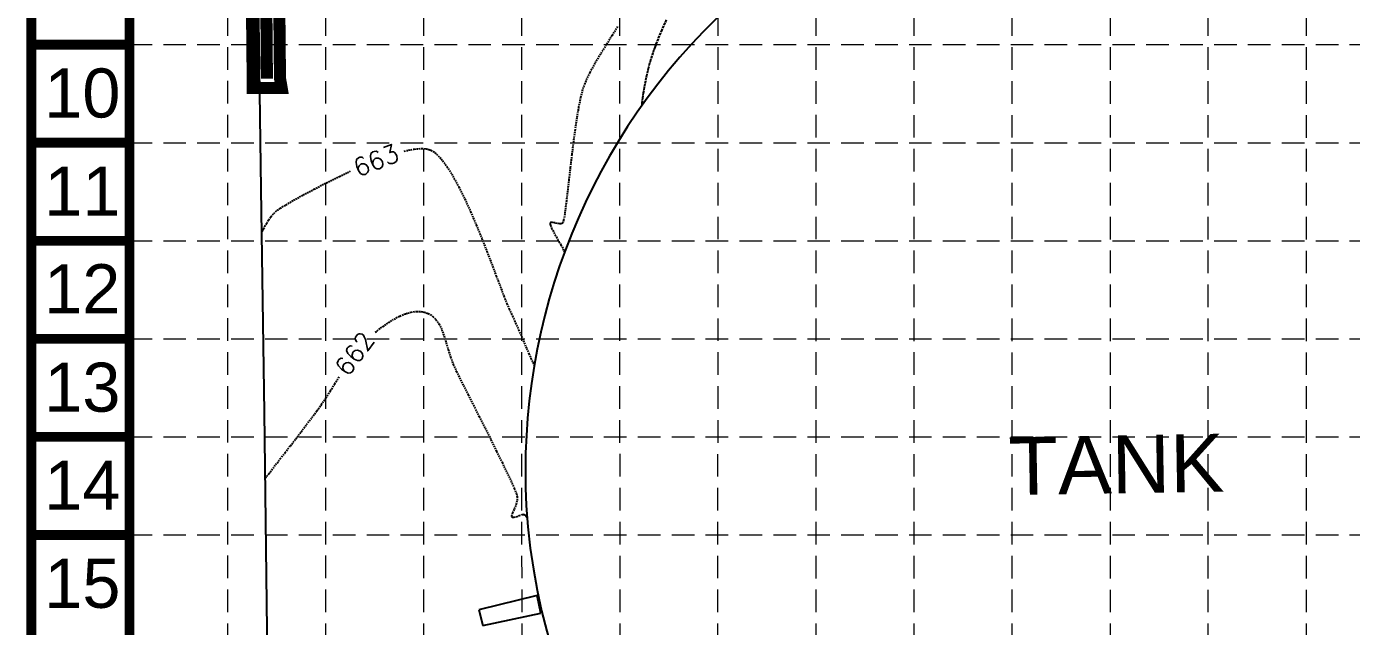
# Model space of a CAD drawing. Header units: inches. Extents: x 2507435 to 2508087, y 7097652 to 7098695.
# Drawn here: x 2507434.9 to 2507654.8, y 7098435.3 to 7098534.8 of the extents above; entities that cross this region are included whole.
import ezdxf
from ezdxf.enums import TextEntityAlignment as Align

# ---------------------------------------------------------------- set-up
doc = ezdxf.new("R2010")
doc.units = ezdxf.units.IN
doc.header["$MEASUREMENT"] = 0
doc.linetypes.add('DASHED7', pattern=[0.5317999999999998, 0.4379999999999999, -0.0938])
doc.linetypes.add('HIDDEN', pattern=[0.375, 0.25, -0.125])
for name, color, linetype in [('BASE', 7, 'Continuous'), ('CONT-MJR', 7, 'DASHED7'), ('CONT-MNR', 8, 'HIDDEN'), ('E-CONCRETE', 7, 'Continuous'), ('E-FENCE', 7, 'FENCE_LINE'), ('E-STRUCTURES', 6, 'Continuous'), ('E-TANKS', 6, 'Continuous'), ('GRID', 254, 'HIDDEN'), ('LIMITS OF DISTURBANCE', 1, 'HIDDEN'), ('SILT FENCE', 200, 'Continuous'), ('TXT-NOTES', 2, 'Continuous')]:
    doc.layers.add(name, color=color, linetype=linetype)
doc.styles.get("Standard").update_dxf_attribs({"font": 'ARIAL.TTF'})
doc.linetypes.add('FENCE_LINE', pattern='A,0.75,-0.2,["x",Standard,S=0.1,R=0,X=-0.1,Y=-0.05],-0.075', length=1.025)

msp = doc.modelspace()

# ---------------------------------------------------------------- linework, layer by layer
at = {"layer": 'BASE', "const_width": 1.627109455971472}
for points in [[(2508086.586663205, 7097653.153363655), (2508086.586663205, 7098694.503415476), (2507435.742880816, 7098694.503415476), (2507435.742880816, 7097653.153363655)], [(2508070.315568645, 7097669.424458215), (2508070.315568645, 7098678.232320917), (2507452.013975376, 7098678.232320917), (2507452.013975376, 7097669.424458215)]]:
    msp.add_lwpolyline(points, close=True, dxfattribs=at)
for points in [[(2507452.013975376, 7098531.792469879), (2507435.742880816, 7098531.792469879)], [(2507452.013975376, 7098515.521375319), (2507435.742880816, 7098515.521375319)], [(2507452.013975376, 7098499.250280759), (2507435.742880816, 7098499.250280759)], [(2507452.013975376, 7098482.9791862), (2507435.742880816, 7098482.9791862)], [(2507452.013975376, 7098466.70809164), (2507435.742880816, 7098466.70809164)], [(2507452.013975376, 7098450.43699708), (2507435.742880816, 7098450.43699708)]]:
    msp.add_lwpolyline(points, dxfattribs=at)
at = {"layer": 'CONT-MJR', "color": 35, "extrusion": (0.9182862990434619, -0.3959170026521492, 0), "elevation": -507790.4485155288}
msp.add_lwpolyline([(7511266.399312448, 665.0000000000009), (7511264.604902254, 665.0000000000009)], dxfattribs=at)
at = {"layer": 'CONT-MJR', "color": 35, "elevation": 665}
for points in [[(2507540.356843135, 7098534.247523497), (2507539.737873796, 7098532.759541349)], [(2507537.165381085, 7098522.955294216), (2507537.070823454, 7098522.217023362)], [(2507537.288335301, 7098523.798649626), (2507537.165381085, 7098522.955294216)], [(2507537.070823454, 7098522.217023362), (2507537.000250163, 7098521.594644595)]]:
    msp.add_lwpolyline(points, dxfattribs=at)
at = {"layer": 'CONT-MJR', "color": 35, "extrusion": (0.941663982089925, -0.3365545198545781, 0), "elevation": -27783.47367687011}
msp.add_lwpolyline([(7528355.084073716, 665), (7528354.000499403, 665)], dxfattribs=at)
at = {"layer": 'CONT-MJR', "color": 35, "extrusion": (0.930425494591494, -0.3664811032156688, 0), "elevation": -268399.2161102281}
msp.add_lwpolyline([(7523621.7831633, 665), (7523620.408692847, 665)], dxfattribs=at)
at = {"layer": 'CONT-MJR', "color": 35, "extrusion": (0.9552763310581807, -0.2957146112724585, 0), "elevation": 296253.3555333996}
msp.add_lwpolyline([(7522574.016091838, 665), (7522572.710810238, 665)], dxfattribs=at)
at = {"layer": 'CONT-MJR', "color": 35, "extrusion": (0.9717512310476547, -0.2360075103833936, 0), "elevation": 761397.3641938977}
msp.add_lwpolyline([(7489801.165731881, 665), (7489799.976519766, 665)], dxfattribs=at)
at = {"layer": 'CONT-MJR', "color": 35, "extrusion": (0.964350756686238, -0.2646273192221093, 0), "elevation": 539681.8777971438}
msp.add_lwpolyline([(7509035.205062567, 665), (7509033.95379042, 665)], dxfattribs=at)
at = {"layer": 'CONT-MJR', "color": 35, "extrusion": (0.982604912663863, -0.1857083347856051, 0), "elevation": 1145663.403050252}
msp.add_lwpolyline([(7440716.920871301, 665.0000000000009), (7440715.881692763, 665.0000000000009)], dxfattribs=at)
at = {"layer": 'CONT-MJR', "color": 35, "extrusion": (0.9777585373116745, -0.2097337424310522, 0), "elevation": 962965.9594483534}
msp.add_lwpolyline([(7466560.533165227, 665.0000000000009), (7466559.414521044, 665.0000000000009)], dxfattribs=at)
at = {"layer": 'CONT-MJR', "color": 35, "extrusion": (0.9864806319836138, -0.1638778896654757, 0), "elevation": 1310345.869056629}
msp.add_lwpolyline([(7413487.112594845, 665.0000000000009), (7413486.162112487, 665.0000000000009)], dxfattribs=at)
at = {"layer": 'CONT-MNR', "color": 35}
for points, elevation in [([(2507533.002181127, 7098534.801254718), (2507532.116230906, 7098533.321667913)], 664), ([(2507531.164099615, 7098531.796063872), (2507530.197387347, 7098530.249046085)], 664), ([(2507527.725765596, 7098525.725545144), (2507527.216730339, 7098524.338907268)], 664), ([(2507499.267495274, 7098514.463957296), (2507500.462585312, 7098514.558396565)], 663), ([(2507500.462585312, 7098514.558396565), (2507501.22885159, 7098514.509413946)], 663), ([(2507501.22885159, 7098514.509413946), (2507501.670950742, 7098514.414976298)], 663), ([(2507501.670950742, 7098514.414976298), (2507501.870013635, 7098514.348276863)], 663), ([(2507501.870013635, 7098514.348276863), (2507502.050374416, 7098514.270704501)], 663), ([(2507502.050374416, 7098514.270704501), (2507502.415805047, 7098514.063983321)], 663), ([(2507502.415805047, 7098514.063983321), (2507502.9745744, 7098513.631262973)], 663), ([(2507504.708063397, 7098511.555987254), (2507505.692978759, 7098509.982704782)], 663), ([(2507505.692978759, 7098509.982704782), (2507506.681381537, 7098508.175698305)], 663), ([(2507506.681381537, 7098508.175698305), (2507507.663694547, 7098506.187489197)], 663), ([(2507524.941364986, 7098509.412826528), (2507524.726173047, 7098507.532760596)], 664), ([(2507477.044632784, 7098504.658089711), (2507477.975481764, 7098505.223469871)], 663), ([(2507477.975481764, 7098505.223469871), (2507479.263125119, 7098505.965994133)], 663), ([(2507479.263125119, 7098505.965994133), (2507480.850763965, 7098506.846252472)], 663), ([(2507524.528196543, 7098505.84521745), (2507524.347984855, 7098504.408907647)], 664), ([(2507475.957664766, 7098503.79709248), (2507476.527377059, 7098504.309263675)], 663), ([(2507524.186087363, 7098503.282541747), (2507524.070124776, 7098502.644062132)], 664), ([(2507473.995572066, 7098500.785398167), (2507474.043649597, 7098500.854435784)], 663), ([(2507474.285243408, 7098501.253714303), (2507474.488324266, 7098501.627217076)], 663), ([(2507474.488324266, 7098501.627217076), (2507474.769059827, 7098502.142745497)], 663), ([(2507474.769059827, 7098502.142745497), (2507475.095919519, 7098502.691273879)], 663), ([(2507509.571742528, 7098501.877548601), (2507510.478323132, 7098499.660859868)], 663), ([(2507521.819166917, 7098502.172968323), (2507521.81782638, 7098502.052225184)], 664), ([(2507521.835596888, 7098502.214683758), (2507521.819166917, 7098502.172968323)], 664), ([(2507523.42990569, 7098502.062779081), (2507523.030474656, 7098502.123827921)], 664), ([(2507523.698395142, 7098502.084541202), (2507523.42990569, 7098502.062779081)], 664), ([(2507523.919432497, 7098502.194483886), (2507523.852181879, 7098502.146356171)], 664), ([(2507523.94257728, 7098502.223545862), (2507523.919432497, 7098502.194483886)], 664), ([(2507523.991244748, 7098502.338120145), (2507523.94257728, 7098502.223545862)], 664), ([(2507510.478323132, 7098499.660859868), (2507511.340505235, 7098497.473054013)], 663), ([(2507522.875736087, 7098499.846784121), (2507523.294609686, 7098499.135564296)], 664), ([(2507523.294609686, 7098499.135564296), (2507523.631316721, 7098498.569259396)], 664), ([(2507523.631316721, 7098498.569259396), (2507523.81300615, 7098498.244175871)], 664), ([(2507523.81300615, 7098498.244175871), (2507523.968325223, 7098497.887168158)], 664), ([(2507513.564888701, 7098491.608147487), (2507514.153704963, 7098490.061086914)], 663), ([(2507514.153704963, 7098490.061086914), (2507514.650236808, 7098488.805516104)], 663), ([(2507499.66769391, 7098487.53360372), (2507500.385395702, 7098487.509122136)], 662), ([(2507500.385395702, 7098487.509122136), (2507500.91693846, 7098487.414982764)], 662), ([(2507495.010264343, 7098485.670627495), (2507495.959169097, 7098486.259203713)], 662), ([(2507495.959169097, 7098486.259203713), (2507496.901325929, 7098486.759191344)], 662), ([(2507501.267858449, 7098487.313810107), (2507501.442238813, 7098487.251234209)], 662), ([(2507501.933957514, 7098487.013907337), (2507502.369225364, 7098486.705510327)], 662), ([(2507515.582074596, 7098486.736484649), (2507516.101496926, 7098485.585528467)], 663), ([(2507516.101496926, 7098485.585528467), (2507516.599679392, 7098484.457451187)], 663), ([(2507493.100057065, 7098484.305316899), (2507494.056573166, 7098485.012864592)], 662), ([(2507517.518346155, 7098482.335386515), (2507517.931841162, 7098481.374125717)], 663), ([(2507517.931841162, 7098481.374125717), (2507518.310117724, 7098480.501197007)], 663), ([(2507518.310117724, 7098480.501197007), (2507518.649681198, 7098479.732963679)], 663), ([(2507506.276807948, 7098477.543737002), (2507506.78019507, 7098476.533359034)], 662), ([(2507484.617748954, 7098473.182827615), (2507485.353705017, 7098474.336072002)], 662), ([(2507485.353705017, 7098474.336072002), (2507486.088577861, 7098475.515132416)], 662), ([(2507483.878925401, 7098472.074645976), (2507484.617748954, 7098473.182827615)], 662), ([(2507481.420400531, 7098468.747755543), (2507482.296821032, 7098469.908388468)], 662), ([(2507482.296821032, 7098469.908388468), (2507483.135450084, 7098471.030773806)], 662), ([(2507510.04490662, 7098470.095739014), (2507511.021153179, 7098468.165348064)], 662), ([(2507480.522638152, 7098467.568580853), (2507481.420400531, 7098468.747755543)], 662), ([(2507478.728886059, 7098465.233429456), (2507479.61998347, 7098466.390570218)], 662), ([(2507477.86579549, 7098464.116864389), (2507478.728886059, 7098465.233429456)], 662), ([(2507475.60906058, 7098461.207681553), (2507476.289433178, 7098462.084284617)], 662), ([(2507513.845346958, 7098462.493540451), (2507514.650081524, 7098460.828087052)], 662), ([(2507514.650081524, 7098460.828087052), (2507515.335577042, 7098459.367888589)], 662), ([(2507516.329152559, 7098456.055094531), (2507516.126752285, 7098455.350112564)], 662), ([(2507515.454278758, 7098453.780334772), (2507515.421258938, 7098453.578614678)], 662), ([(2507515.421258938, 7098453.578614678), (2507515.44327059, 7098453.480219783)], 662), ([(2507515.44327059, 7098453.480219783), (2507515.469591216, 7098453.442765039)], 662), ([(2507515.59207204, 7098454.137493196), (2507515.454278758, 7098453.780334772)], 662), ([(2507515.469591216, 7098453.442765039), (2507515.512502356, 7098453.408160809)], 662), ([(2507515.512502356, 7098453.408160809), (2507515.624614805, 7098453.369335797)], 662), ([(2507515.624614805, 7098453.369335797), (2507515.846589741, 7098453.37514565)], 662), ([(2507516.699677718, 7098453.653607327), (2507517.137327132, 7098453.820002575)], 662), ([(2507517.137327132, 7098453.820002575), (2507517.423242918, 7098453.869021073)], 662), ([(2507517.654688773, 7098453.76507788), (2507517.819819, 7098453.601328677)], 662), ([(2507517.819819, 7098453.601328677), (2507518.009523529, 7098453.386110633)], 662)]:
    msp.add_lwpolyline(points, dxfattribs=dict(at, elevation=elevation))
at = {"layer": 'CONT-MNR', "color": 35, "extrusion": (0.8483408237921879, -0.5294505139175825, 0), "elevation": -1631080.254049466}
msp.add_lwpolyline([(7349589.773423349, 664.0000000000009), (7349587.975084759, 664.0000000000009)], dxfattribs=at)
at = {"layer": 'CONT-MNR', "color": 35, "extrusion": (0.8566603644400754, -0.5158808195672691, 0), "elevation": -1513893.869862605}
msp.add_lwpolyline([(7374616.243454582, 664), (7374614.441307419, 664)], dxfattribs=at)
at = {"layer": 'CONT-MNR', "color": 35, "extrusion": (0.9019293273144642, -0.4318836516124199, 0), "elevation": -804124.4164910074}
msp.add_lwpolyline([(7485330.386074169, 664.0000000000009), (7485328.763288388, 664.0000000000009)], dxfattribs=at)
at = {"layer": 'CONT-MNR', "color": 35, "extrusion": (0.8744430339537951, -0.4851282102389862, 0), "elevation": -1251005.02552205}
msp.add_lwpolyline([(7423732.16335733, 664), (7423730.429642551, 664)], dxfattribs=at)
at = {"layer": 'CONT-MNR', "color": 35, "extrusion": (0.9801557543722648, -0.1982289009477095, 0), "elevation": 1050634.485163732}
msp.add_lwpolyline([(7454722.49582467, 664.0000000000009), (7454720.879928634, 664.0000000000009)], dxfattribs=at)
at = {"layer": 'CONT-MNR', "color": 35, "extrusion": (0.9690029239206878, -0.2470492530512039, 0), "elevation": 676116.0691295716}
msp.add_lwpolyline([(7497973.565822105, 664), (7497972.217355463, 664)], dxfattribs=at)
at = {"layer": 'CONT-MNR', "color": 35, "extrusion": (0.9858052125774875, -0.167893069705259, 0), "elevation": 1280140.200411303}
msp.add_lwpolyline([(7418755.777510812, 664.0000000000009), (7418753.949278522, 664.0000000000009)], dxfattribs=at)
at = {"layer": 'CONT-MNR', "color": 35, "extrusion": (0.9890304263719687, -0.147711934895194, 0), "elevation": 1431483.690613648}
msp.add_lwpolyline([(7391043.467342884, 664.0000000000009), (7391041.483560149, 664.0000000000009)], dxfattribs=at)
at = {"layer": 'CONT-MNR', "color": 35, "extrusion": (0.9910071430411389, -0.133808977432158, 0), "elevation": 1535130.748396427}
msp.add_lwpolyline([(7370211.214987512, 664.0000000000009), (7370209.133214938, 664.0000000000009)], dxfattribs=at)
at = {"layer": 'CONT-MNR', "color": 35, "extrusion": (0.1961620339949146, -0.9805714948023821, 0), "elevation": -6468724.782246307}
msp.add_lwpolyline([(3851239.643397569, 663.0000000000009), (3851241.340535903, 663.0000000000009)], dxfattribs=at)
at = {"layer": 'CONT-MNR', "color": 35, "extrusion": (0.9922563657690916, -0.1242067010700907, 0), "elevation": 1606425.115226555}
msp.add_lwpolyline([(7354998.805653635, 664.0000000000009), (7354996.683852243, 664.0000000000009)], dxfattribs=at)
at = {"layer": 'CONT-MNR', "color": 35, "extrusion": (0.7191368820006907, 0.6948684371493101, 0), "elevation": 6735770.943781671}
msp.add_lwpolyline([(3362418.286536094, 663.0000000000009), (3362417.190446258, 663.0000000000009)], dxfattribs=at)
at = {"layer": 'CONT-MNR', "color": 35, "extrusion": (0.7980394515874619, 0.6026052055118535, 0), "elevation": 6278687.697099859}
msp.add_lwpolyline([(4153858.49205155, 663), (4153856.879302847, 663)], dxfattribs=at)
at = {"layer": 'CONT-MNR', "color": 35, "extrusion": (0.9930280265089723, -0.117878490691457, 0), "elevation": 1653280.961051173}
msp.add_lwpolyline([(7344606.179648698, 664), (7344604.076002303, 664)], dxfattribs=at)
at = {"layer": 'CONT-MNR', "color": 35, "extrusion": (-0.4417171617463054, 0.8971543618680056, 0), "elevation": 5260859.164308586}
msp.add_lwpolyline([(-5385134.022174934, 663), (-5385136.41510989, 663)], dxfattribs=at)
at = {"layer": 'CONT-MNR', "color": 35, "extrusion": (-0.4233098046478937, 0.9059849939645591, 0), "elevation": 5369699.699627662}
msp.add_lwpolyline([(-5276614.301979144, 663.0000000000009), (-5276616.357612167, 663.0000000000009)], dxfattribs=at)
at = {"layer": 'CONT-MNR', "color": 35, "extrusion": (0.9934376958262451, -0.1143745798306646, 0), "elevation": 1679180.768460421}
msp.add_lwpolyline([(7338725.973643968, 664.0000000000009), (7338723.946462829, 664.0000000000009)], dxfattribs=at)
at = {"layer": 'CONT-MNR', "color": 35, "extrusion": (0.4713894141509828, -0.8819251783606098, 0), "elevation": -5078351.98723879}
msp.add_lwpolyline([(5557571.480147517, 663.0000000000009), (5557573.556100788, 663.0000000000009)], dxfattribs=at)
at = {"layer": 'CONT-MNR', "color": 35, "extrusion": (-0.4573697042636047, 0.8892766462815849, 0), "elevation": 5165690.619543503}
msp.add_lwpolyline([(-5476488.214259498, 663.0000000000009), (-5476490.482657295, 663.0000000000009)], dxfattribs=at)
at = {"layer": 'CONT-MNR', "color": 35, "extrusion": (0.9931886589403113, -0.116517328120525, 0), "elevation": 1663345.988686796}
msp.add_lwpolyline([(7342327.258230029, 664), (7342325.559113621, 664)], dxfattribs=at)
at = {"layer": 'CONT-MNR', "color": 35, "extrusion": (0.9096491051034972, 0.4153775458356009, 0), "elevation": 5229512.181577995}
msp.add_lwpolyline([(5415587.421511785, 663), (5415585.094361297, 663)], dxfattribs=at)
at = {"layer": 'CONT-MNR', "color": 35, "extrusion": (0.8198385108329417, -0.5725948097522582, 0), "elevation": -2008841.149446514}
msp.add_lwpolyline([(7255393.101064168, 663.0000000000009), (7255393.782867748, 663.0000000000009)], dxfattribs=at)
at = {"layer": 'CONT-MNR', "color": 35, "extrusion": (0.7574607582483134, -0.6528806933229762, 0), "elevation": -2735161.440419349}
msp.add_lwpolyline([(7013919.988353786, 663.0000000000009), (7013920.710305072, 663.0000000000009)], dxfattribs=at)
at = {"layer": 'CONT-MNR', "color": 35, "extrusion": (0.5591186992377164, -0.8290876191107452, 0), "elevation": -4483305.022658618}
msp.add_lwpolyline([(6047824.239987956, 663.0000000000009), (6047824.863873433, 663.0000000000009)], dxfattribs=at)
at = {"layer": 'CONT-MNR', "color": 35, "extrusion": (0.9189137778629859, 0.3944584500978207, 0), "elevation": 5104249.142231819}
msp.add_lwpolyline([(5533805.224758702, 663.0000000000009), (5533802.838190679, 663.0000000000009)], dxfattribs=at)
at = {"layer": 'CONT-MNR', "color": 35, "extrusion": (0.9898275656023471, -0.1422722403483242, 0), "elevation": 1472096.595676713}
msp.add_lwpolyline([(7383046.44520236, 664), (7383045.307260827, 664)], dxfattribs=at)
at = {"layer": 'CONT-MNR', "color": 35, "extrusion": (0.8414007759956733, -0.5404116339919773, 0), "elevation": -1726321.839523309}
msp.add_lwpolyline([(7327752.272449369, 663), (7327752.450051712, 663)], dxfattribs=at)
at = {"layer": 'CONT-MNR', "color": 35, "extrusion": (0.8639696197719224, -0.5035439366243623, 0), "elevation": -1408025.660618651}
msp.add_lwpolyline([(7395512.612516687, 663), (7395512.901697887, 663)], dxfattribs=at)
at = {"layer": 'CONT-MNR', "color": 35, "extrusion": (0.9680843168004718, 0.250624730553399, 0), "elevation": 4206552.710044416}
msp.add_lwpolyline([(6243501.52958566, 664), (6243501.258081815, 664)], dxfattribs=at)
at = {"layer": 'CONT-MNR', "color": 35, "extrusion": (0.7707715479115002, -0.6371116236030467, 0), "elevation": -2589811.784502092}
msp.add_lwpolyline([(7068894.903706158, 664.0000000000009), (7068894.84776224, 664.0000000000009)], dxfattribs=at)
at = {"layer": 'CONT-MNR', "color": 35, "extrusion": (0.474292098835181, -0.8803675397142486, 0), "elevation": -5059993.157173459}
msp.add_lwpolyline([(5574304.506856645, 664.0000000000009), (5574304.395002717, 664.0000000000009)], dxfattribs=at)
at = {"layer": 'CONT-MNR', "color": 35, "extrusion": (0.9224355980605369, 0.3861509645601054, 0), "elevation": 5054120.763347443}
msp.add_lwpolyline([(5579628.748541561, 664.0000000000009), (5579628.238322955, 664.0000000000009)], dxfattribs=at)
at = {"layer": 'CONT-MNR', "color": 35, "extrusion": (0.05713099097724429, -0.9983666910859749, 0), "elevation": -6943651.048727774}
msp.add_lwpolyline([(2908971.08880923, 664.0000000000009), (2908970.88320015, 664.0000000000009)], dxfattribs=at)
at = {"layer": 'CONT-MNR', "color": 35, "extrusion": (0.890092088406011, 0.4557807303485152, 0), "elevation": 5467285.682923226}
msp.add_lwpolyline([(5175439.617046406, 664.0000000000009), (5175438.816982741, 664.0000000000009)], dxfattribs=at)
at = {"layer": 'CONT-MNR', "color": 35, "extrusion": (-0.1911714391949322, -0.9815566620609014, 0), "elevation": -7446948.86840974}
msp.add_lwpolyline([(1104244.549615123, 664.0000000000009), (1104244.190981839, 664.0000000000009)], dxfattribs=at)
at = {"layer": 'CONT-MNR', "color": 35, "extrusion": (-0.2503928532884863, -0.9681443172492676, 0), "elevation": -7500240.338453}
msp.add_lwpolyline([(650229.9714660477, 664), (650229.4514293931, 664)], dxfattribs=at)
at = {"layer": 'CONT-MNR', "color": 35, "extrusion": (-0.3729519298149258, 0.9278506658117581, 0), "elevation": 5651164.083034582}
msp.add_lwpolyline([(-4974007.75006475, 664), (-4974007.584319611, 664)], dxfattribs=at)
at = {"layer": 'CONT-MNR', "color": 35, "extrusion": (0.9683330062989502, -0.2496621495382056, 0), "elevation": 655890.8925717163}
msp.add_lwpolyline([(7499748.254911873, 664.0000000000009), (7499747.938964793, 664.0000000000009)], dxfattribs=at)
at = {"layer": 'CONT-MNR', "color": 35, "extrusion": (0.8711903342984999, 0.4909454159322275, 0), "elevation": 5669505.652147947}
msp.add_lwpolyline([(4953088.465522447, 664.0000000000009), (4953087.593349883, 664.0000000000009)], dxfattribs=at)
at = {"layer": 'CONT-MNR', "color": 35, "extrusion": (0.9336346015682694, 0.3582267867628813, 0), "elevation": 4883971.291937098}
msp.add_lwpolyline([(5729145.129707478, 663.0000000000009), (5729142.87357687, 663.0000000000009)], dxfattribs=at)
at = {"layer": 'CONT-MNR', "color": 35, "extrusion": (0.9267407886729462, 0.3757013582752208, 0), "elevation": 4990740.037944896}
msp.add_lwpolyline([(5636387.369540003, 664.0000000000009), (5636387.053602939, 664.0000000000009)], dxfattribs=at)
at = {"layer": 'CONT-MNR', "color": 35, "extrusion": (0.9119902450059783, 0.4102118879480895, 0), "elevation": 5198725.606266802}
msp.add_lwpolyline([(5445144.370456574, 664.0000000000009), (5445144.076787213, 664.0000000000009)], dxfattribs=at)
at = {"layer": 'CONT-MNR', "color": 35, "extrusion": (0.9355511048065386, 0.3531913508217114, 0), "elevation": 4853032.928392632}
msp.add_lwpolyline([(5755373.579730439, 663.0000000000009), (5755371.471373176, 663.0000000000009)], dxfattribs=at)
at = {"layer": 'CONT-MNR', "color": 35, "extrusion": (0.9360251232744738, 0.3519331876919341, 0), "elevation": 4845290.47314715}
msp.add_lwpolyline([(5761891.148606407, 663), (5761889.240507024, 663)], dxfattribs=at)
at = {"layer": 'CONT-MNR', "color": 35, "extrusion": (0.1283705993322755, -0.9917262672870335, 0), "elevation": -6717867.309917012}
msp.add_lwpolyline([(3397989.466969766, 662.0000000000009), (3397990.384706954, 662.0000000000009)], dxfattribs=at)
at = {"layer": 'CONT-MNR', "color": 35, "extrusion": (0.9176800680026197, 0.397320138919118, 0), "elevation": 5121468.773070341}
msp.add_lwpolyline([(5517855.62058804, 663), (5517854.627257466, 663)], dxfattribs=at)
at = {"layer": 'CONT-MNR', "color": 35, "extrusion": (0.9070778208668264, 0.4209629756777781, 0), "elevation": 5262711.869377654}
msp.add_lwpolyline([(5383309.935438683, 663), (5383308.659394049, 663)], dxfattribs=at)
at = {"layer": 'CONT-MNR', "color": 35, "extrusion": (-0.5677591910591909, 0.8231946920187309, 0), "elevation": 4419782.386818934}
msp.add_lwpolyline([(-6094385.906289337, 662), (-6094387.064813785, 662)], dxfattribs=at)
at = {"layer": 'CONT-MNR', "color": 35, "extrusion": (0.3871898573103831, -0.9220000078069227, 0), "elevation": -5573927.479961148}
msp.add_lwpolyline([(5060374.238009283, 662.0000000000009), (5060375.250425125, 662.0000000000009)], dxfattribs=at)
at = {"layer": 'CONT-MNR', "color": 35, "extrusion": (-0.2756401059285889, 0.9612609073522529, 0), "elevation": 6132331.230987128}
msp.add_lwpolyline([(-4366987.394124355, 662.0000000000009), (-4366988.354089008, 662.0000000000009)], dxfattribs=at)
at = {"layer": 'CONT-MNR', "color": 35, "extrusion": (-0.2770234827487046, -0.9608631484273804, 0), "elevation": -7515311.603638336}
msp.add_lwpolyline([(442917.5197876571, 662), (442917.8850009444, 662)], dxfattribs=at)
at = {"layer": 'CONT-MNR', "color": 35, "extrusion": (0.3837014588474124, 0.9234571947190447, 0), "elevation": 7517281.085222674}
msp.add_lwpolyline([(408129.6663045119, 662.0000000000009), (408129.4816004545, 662.0000000000009)], dxfattribs=at)
at = {"layer": 'CONT-MNR', "color": 35, "extrusion": (-0.4601694046910937, -0.8878311320213121, 0), "elevation": -7456133.433406934}
msp.add_lwpolyline([(-1040268.624552978, 662.0000000000009), (-1040268.26282607, 662.0000000000009)], dxfattribs=at)
at = {"layer": 'CONT-MNR', "color": 35, "extrusion": (0.7132059165493551, 0.7009545781282795, 0), "elevation": 6764082.279503246}
msp.add_lwpolyline([(3305037.451540878, 662), (3305036.733375354, 662)], dxfattribs=at)
at = {"layer": 'CONT-MNR', "color": 35, "extrusion": (0.8302195600232987, 0.5574365274672268, 0), "elevation": 6038733.425542377}
msp.add_lwpolyline([(4495528.390310475, 662), (4495527.445788808, 662)], dxfattribs=at)
at = {"layer": 'CONT-MNR', "color": 35, "extrusion": (0.9023605142320601, 0.4309820209183349, 0), "elevation": 5321991.6437793}
msp.add_lwpolyline([(5324704.061649485, 662), (5324703.041894361, 662)], dxfattribs=at)
at = {"layer": 'CONT-MNR', "color": 35, "extrusion": (0.6104821861376911, -0.7920299870639655, 0), "elevation": -4091432.563065892}
msp.add_lwpolyline([(6319507.555516838, 662), (6319507.944575129, 662)], dxfattribs=at)
at = {"layer": 'CONT-MNR', "color": 35, "extrusion": (0.9377944899399984, 0.347190861973898, 0), "elevation": 4816052.231805667}
msp.add_lwpolyline([(5786337.221536213, 662), (5786336.122538805, 662)], dxfattribs=at)
at = {"layer": 'CONT-MNR', "color": 35, "extrusion": (0.9534734953476675, 0.3014768542848715, 0), "elevation": 4530867.276639361}
msp.add_lwpolyline([(6012261.350270495, 662), (6012260.180336314, 662)], dxfattribs=at)
at = {"layer": 'CONT-MNR', "color": 35, "extrusion": (0.9170573055277699, 0.3987554368007371, 0), "elevation": 5130095.686922329}
msp.add_lwpolyline([(5509831.152890685, 663), (5509829.965576569, 663)], dxfattribs=at)
at = {"layer": 'CONT-MNR', "color": 35, "extrusion": (0.918368917987421, 0.3957253220032977, 0), "elevation": 5111875.358063612}
msp.add_lwpolyline([(5526738.489395587, 663.0000000000009), (5526737.364325293, 663.0000000000009)], dxfattribs=at)
at = {"layer": 'CONT-MNR', "color": 35, "extrusion": (0.9577144774456227, 0.2877203150475438, 0), "elevation": 4443851.007768994}
msp.add_lwpolyline([(6076859.301919831, 662.0000000000009), (6076858.075260588, 662.0000000000009)], dxfattribs=at)
at = {"layer": 'CONT-MNR', "color": 35, "extrusion": (0.9534441326750112, 0.3015697031659442, 0), "elevation": 4531452.717968982}
msp.add_lwpolyline([(6011817.704398626, 662), (6011816.436890744, 662)], dxfattribs=at)
at = {"layer": 'CONT-MNR', "color": 35, "extrusion": (0.9402344980466636, 0.340527662140594, 0), "elevation": 4774871.780066772}
msp.add_lwpolyline([(5820360.821287641, 662), (5820359.527326229, 662)], dxfattribs=at)
at = {"layer": 'CONT-MNR', "color": 35, "extrusion": (0.9151855796095011, 0.4030326970294368, 0), "elevation": 5155752.134570164}
msp.add_lwpolyline([(5485818.577959946, 662.0000000000009), (5485817.267649827, 662.0000000000009)], dxfattribs=at)
at = {"layer": 'CONT-MNR', "color": 35, "extrusion": (0.9086740600620508, 0.4175062305766809, 0), "elevation": 5242176.668221757}
msp.add_lwpolyline([(5403299.739691163, 663), (5403299.027472476, 663)], dxfattribs=at)
at = {"layer": 'CONT-MNR', "color": 35, "extrusion": (0.8966834493457944, 0.4426723299115592, 0), "elevation": 5390751.014463723}
msp.add_lwpolyline([(5255079.45717207, 663), (5255078.888685307, 663)], dxfattribs=at)
at = {"layer": 'CONT-MNR', "color": 35, "extrusion": (0.8497474732793975, -0.5271899388790342, 0), "elevation": -1611514.904904703}
msp.add_lwpolyline([(7353833.070896834, 662), (7353834.438366839, 662)], dxfattribs=at)
at = {"layer": 'CONT-MNR', "color": 35, "extrusion": (0.8927114442319763, 0.4506287577787942, 0), "elevation": 5437257.661518918}
msp.add_lwpolyline([(5206936.572460528, 662.0000000000009), (5206935.109953232, 662.0000000000009)], dxfattribs=at)
at = {"layer": 'CONT-MNR', "color": 35, "extrusion": (0.8917426903357967, 0.4525427871844555, 0), "elevation": 5448415.19423875}
msp.add_lwpolyline([(5195258.991445782, 662.0000000000009), (5195257.258650173, 662.0000000000009)], dxfattribs=at)
at = {"layer": 'CONT-MNR', "color": 35, "extrusion": (0.8145253240368496, -0.5801280001022748, 0), "elevation": -2075613.289447327}
msp.add_lwpolyline([(7236545.593166066, 662.0000000000009), (7236546.874737234, 662.0000000000009)], dxfattribs=at)
at = {"layer": 'CONT-MNR', "color": 35, "extrusion": (0.8914941429257278, 0.4530322208509256, 0), "elevation": 5451266.191564891}
msp.add_lwpolyline([(5192265.692457445, 662.0000000000009), (5192263.75278075, 662.0000000000009)], dxfattribs=at)
at = {"layer": 'CONT-MNR', "color": 35, "extrusion": (0.891730346706239, 0.4525671096789636, 0), "elevation": 5448556.896085121}
msp.add_lwpolyline([(5195106.709189185, 662.0000000000009), (5195104.626042862, 662.0000000000009)], dxfattribs=at)
at = {"layer": 'CONT-MNR', "color": 35, "extrusion": (0.8934339731161411, 0.4491945410197082, 0), "elevation": 5428888.683737935}
msp.add_lwpolyline([(5215652.353756608, 662.0000000000009), (5215650.173887755, 662.0000000000009)], dxfattribs=at)
at = {"layer": 'CONT-MNR', "color": 35, "extrusion": (0.79376471958078, -0.6082249336790179, 0), "elevation": -2327115.392216608}
msp.add_lwpolyline([(7159623.809530495, 662), (7159625.293610859, 662)], dxfattribs=at)
at = {"layer": 'CONT-MNR', "color": 35, "extrusion": (0.8949871445162565, 0.4460919312772172, 0), "elevation": 5410759.509218278}
msp.add_lwpolyline([(5234455.139763554, 662), (5234453.006617147, 662)], dxfattribs=at)
at = {"layer": 'CONT-MNR', "color": 35, "extrusion": (0.7904098358034186, -0.6125783961789812, 0), "elevation": -2366430.595858715}
msp.add_lwpolyline([(7146721.290176032, 662), (7146722.626550537, 662)], dxfattribs=at)
at = {"layer": 'CONT-MNR', "color": 35, "extrusion": (0.8972017308989197, 0.441620939349554, 0), "elevation": 5384575.436633211}
msp.add_lwpolyline([(5261384.23917942, 662.0000000000009), (5261382.216111419, 662.0000000000009)], dxfattribs=at)
at = {"layer": 'CONT-MNR', "color": 35, "extrusion": (0.79044881734777, -0.61252809499117, 0), "elevation": -2365975.791199587}
msp.add_lwpolyline([(7146868.74502123, 662), (7146869.524655605, 662)], dxfattribs=at)
at = {"layer": 'CONT-MNR', "color": 35, "extrusion": (0.7899844441575498, -0.613126885717049, 0), "elevation": -2371390.688371876}
msp.add_lwpolyline([(7145075.752376533, 662), (7145076.988218864, 662)], dxfattribs=at)
at = {"layer": 'CONT-MNR', "color": 35, "extrusion": (0.7931450251196198, -0.6090328144919597, 0), "elevation": -2334404.008354362}
msp.add_lwpolyline([(7157242.382189371, 662), (7157242.522826447, 662)], dxfattribs=at)
at = {"layer": 'CONT-MNR', "color": 35, "extrusion": (0.7923062823821441, -0.6101235570749473, 0), "elevation": -2344249.727025686}
msp.add_lwpolyline([(7154023.75045792, 662.0000000000009), (7154024.055286855, 662.0000000000009)], dxfattribs=at)
at = {"layer": 'CONT-MNR', "color": 35, "extrusion": (0.7912987503894799, -0.6114297078422405, 0), "elevation": -2356047.747343248}
msp.add_lwpolyline([(7150147.26970863, 662), (7150147.782762444, 662)], dxfattribs=at)
at = {"layer": 'CONT-MNR', "color": 35, "extrusion": (0.9130544043630738, 0.4078377798502641, 0), "elevation": 5184517.83011356}
msp.add_lwpolyline([(5458620.102640767, 662), (5458618.789098766, 662)], dxfattribs=at)
at = {"layer": 'CONT-MNR', "color": 35, "extrusion": (0.9276633774354232, 0.3734175386415369, 0), "elevation": 4976819.419584049}
msp.add_lwpolyline([(5648629.27446284, 662), (5648628.322755617, 662)], dxfattribs=at)
at = {"layer": 'CONT-MNR', "color": 35, "extrusion": (0.9622305954207273, 0.2722357089660957, 0), "elevation": 4345262.383554136}
msp.add_lwpolyline([(6147717.32286507, 662.0000000000009), (6147716.792031449, 662.0000000000009)], dxfattribs=at)
at = {"layer": 'CONT-MNR', "color": 35, "extrusion": (0.9982994214073172, -0.05829464141596304, 0), "elevation": 2089450.150223692}
msp.add_lwpolyline([(7232560.058975401, 662), (7232559.337938758, 662)], dxfattribs=at)
at = {"layer": 'CONT-MNR', "color": 35, "extrusion": (0.9073782010836118, -0.4203151201161678, 0), "elevation": -708322.6163161262}
msp.add_lwpolyline([(7494929.880940888, 662), (7494929.263028023, 662)], dxfattribs=at)
at = {"layer": 'CONT-MNR', "color": 35, "extrusion": (0.921401873495018, -0.388611100613288, 0), "elevation": -448108.4892529994}
msp.add_lwpolyline([(7514978.660337227, 662.0000000000009), (7514977.952786353, 662.0000000000009)], dxfattribs=at)
at = {"layer": 'CONT-MNR', "color": 35, "extrusion": (0.2505394676923026, -0.9681063862657129, 0), "elevation": -6243826.359653301}
msp.add_lwpolyline([(4205984.834793624, 662), (4205985.209784729, 662)], dxfattribs=at)
at = {"layer": 'CONT-MNR', "color": 35, "extrusion": (0.3523626675263326, -0.9358635320033191, 0), "elevation": -5759628.634861556}
msp.add_lwpolyline([(4847922.976173628, 662.0000000000009), (4847923.499814814, 662.0000000000009)], dxfattribs=at)
at = {"layer": 'CONT-MNR', "color": 35, "extrusion": (0.4096846335758941, 0.912227220056377, 0), "elevation": 7502694.196361977}
msp.add_lwpolyline([(620701.824037469, 662.0000000000009), (620701.5703223315, 662.0000000000009)], dxfattribs=at)
at = {"layer": 'E-CONCRETE'}
for p, q in [((2507519.675584747, 7098440.400447727), (2507509.991462571, 7098438.043310076)), ((2507520.267346054, 7098437.476449988), (2507519.675584747, 7098440.400447727)), ((2507509.991462571, 7098438.043310076), (2507510.661450257, 7098435.406289531)), ((2507510.661450257, 7098435.406289531), (2507520.267346054, 7098437.476449988))]:
    msp.add_line(p, q, dxfattribs=at)
at = {"layer": 'E-FENCE'}
for p, q in [((2507473.897541965, 7098507.802486304), (2507473.128803415, 7098560.165714599)), ((2507474.414713324, 7098470.782881485), (2507473.897541965, 7098507.802486304)), ((2507475.00010061, 7098422.023306837), (2507474.414713324, 7098470.782881485))]:
    msp.add_line(p, q, dxfattribs=at)
at = {"layer": 'E-STRUCTURES', "color": 7}
msp.add_arc((2507621.855905689, 7098461.488408454), 104.3868249871424, 305.8848562717045, 81.8459466020809, dxfattribs=at)
at = {"layer": 'E-TANKS', "color": 7}
for centre, radius, start, end in [((2507622.471619905, 7098461.033136304), 104.7523333009518, 82.21463757569829, 183.131468627351), ((2507622.043427179, 7098461.586508805), 104.3565984443429, 183.4476818840678, 305.7698702146717)]:
    msp.add_arc(centre, radius, start, end, dxfattribs=at)
at = {"layer": 'GRID', "color": 252, "linetype": 'HIDDEN', "lineweight": 0, "ltscale": 15}
for p, q in [((2507468.43360024, 7097734.51112597), (2507468.345543176, 7098677.620980122)), ((2507484.773717057, 7097734.508556962), (2507484.57141102, 7098677.613652664)), ((2507500.996113952, 7097734.506006462), (2507500.846178506, 7098677.570774943)), ((2507517.353879241, 7097734.503434679), (2507517.096150484, 7098677.545595801)), ((2507533.4766539, 7097734.500899841), (2507533.407950135, 7098677.671436389)), ((2507549.64747935, 7097734.498357451), (2507549.6984917, 7098677.6411957)), ((2507566.041226586, 7097734.495780011), (2507565.953665767, 7098677.581225679)), ((2507582.370130949, 7097734.493212765), (2507582.203919664, 7098677.59513652)), ((2507598.511880365, 7097734.490674945), (2507598.515531369, 7098677.585328811)), ((2507614.827784741, 7097734.488109743), (2507614.810382277, 7098677.581492077)), ((2507630.99825599, 7097734.485567407), (2507631.03073255, 7098677.579446635)), ((2507647.2739496, 7097734.483008528), (2507647.373093639, 7098677.557886823)), ((2507452.013975376, 7098531.792469879), (2508070.315568645, 7098531.792469879)), ((2507452.013975376, 7098515.521375319), (2508070.315568645, 7098515.521375319)), ((2507452.013975376, 7098499.250280759), (2508070.315568645, 7098499.250280759)), ((2507452.013975376, 7098482.9791862), (2508070.315568645, 7098482.9791862)), ((2507452.013975376, 7098466.70809164), (2508070.315568645, 7098466.70809164)), ((2507452.013975376, 7098450.43699708), (2508070.315568645, 7098450.43699708))]:
    msp.add_line(p, q, dxfattribs=at)
at = {"layer": 'LIMITS OF DISTURBANCE', "ltscale": 30, "const_width": 2}
msp.add_lwpolyline([(2507477.274036305, 7098524.603182971), (2507472.482865166, 7098524.603182971), (2507471.122705534, 7098657.540817818), (2507497.50264738, 7098659.206346179), (2507497.780330432, 7098654.394823872), (2507475.750763814, 7098653.377000577), (2507476.998168176, 7098526.225273496)], close=True, dxfattribs=at)
at = {"layer": 'SILT FENCE', "ltscale": 30, "const_width": 2}
msp.add_lwpolyline([(2507496.698740899, 7098656.596868163), (2507473.745204591, 7098655.421207695), (2507474.831440918, 7098526.131041727)], dxfattribs=at)

# ---------------------------------------------------------------- texts
at = {"layer": 'BASE'}
for s, p in [('10', (2507444.197285903, 7098523.771195963)), ('11', (2507444.197297259, 7098507.500095221)), ('12', (2507444.178117007, 7098491.298054323)), ('13', (2507444.197308614, 7098474.957909138)), ('14', (2507444.197308614, 7098458.686823796)), ('15', (2507444.19731997, 7098442.415723055))]:
    msp.add_text(s, height=8.135547279857356, dxfattribs=at).set_placement(p, align=Align.MIDDLE_CENTER)
at = {"layer": 'CONT-MNR', "color": 35, "char_height": 3, "width": 12, "attachment_point": 1}
for s, insert, rotation in [('\\Ftxt.shx;\\W1.0000000000;\\T1.0000000000;\\o\\l663', (2507488.809911759, 7098512.552361671, 663), 21.82656956886638), ('\\Ftxt.shx;\\W1.0000000000;\\T1.0000000000;\\o\\l662', (2507485.858689929, 7098478.316266838, 662), 53.43195998245428)]:
    msp.add_mtext(s, dxfattribs=dict(at, insert=insert, rotation=rotation))
at = {"layer": 'TXT-NOTES', "color": 0}
msp.add_text('TANK', height=9.6, rotation=0.965712649562691, dxfattribs=at).set_placement((2507597.97351454, 7098457.047910925))

doc.saveas('drawing.dxf')
